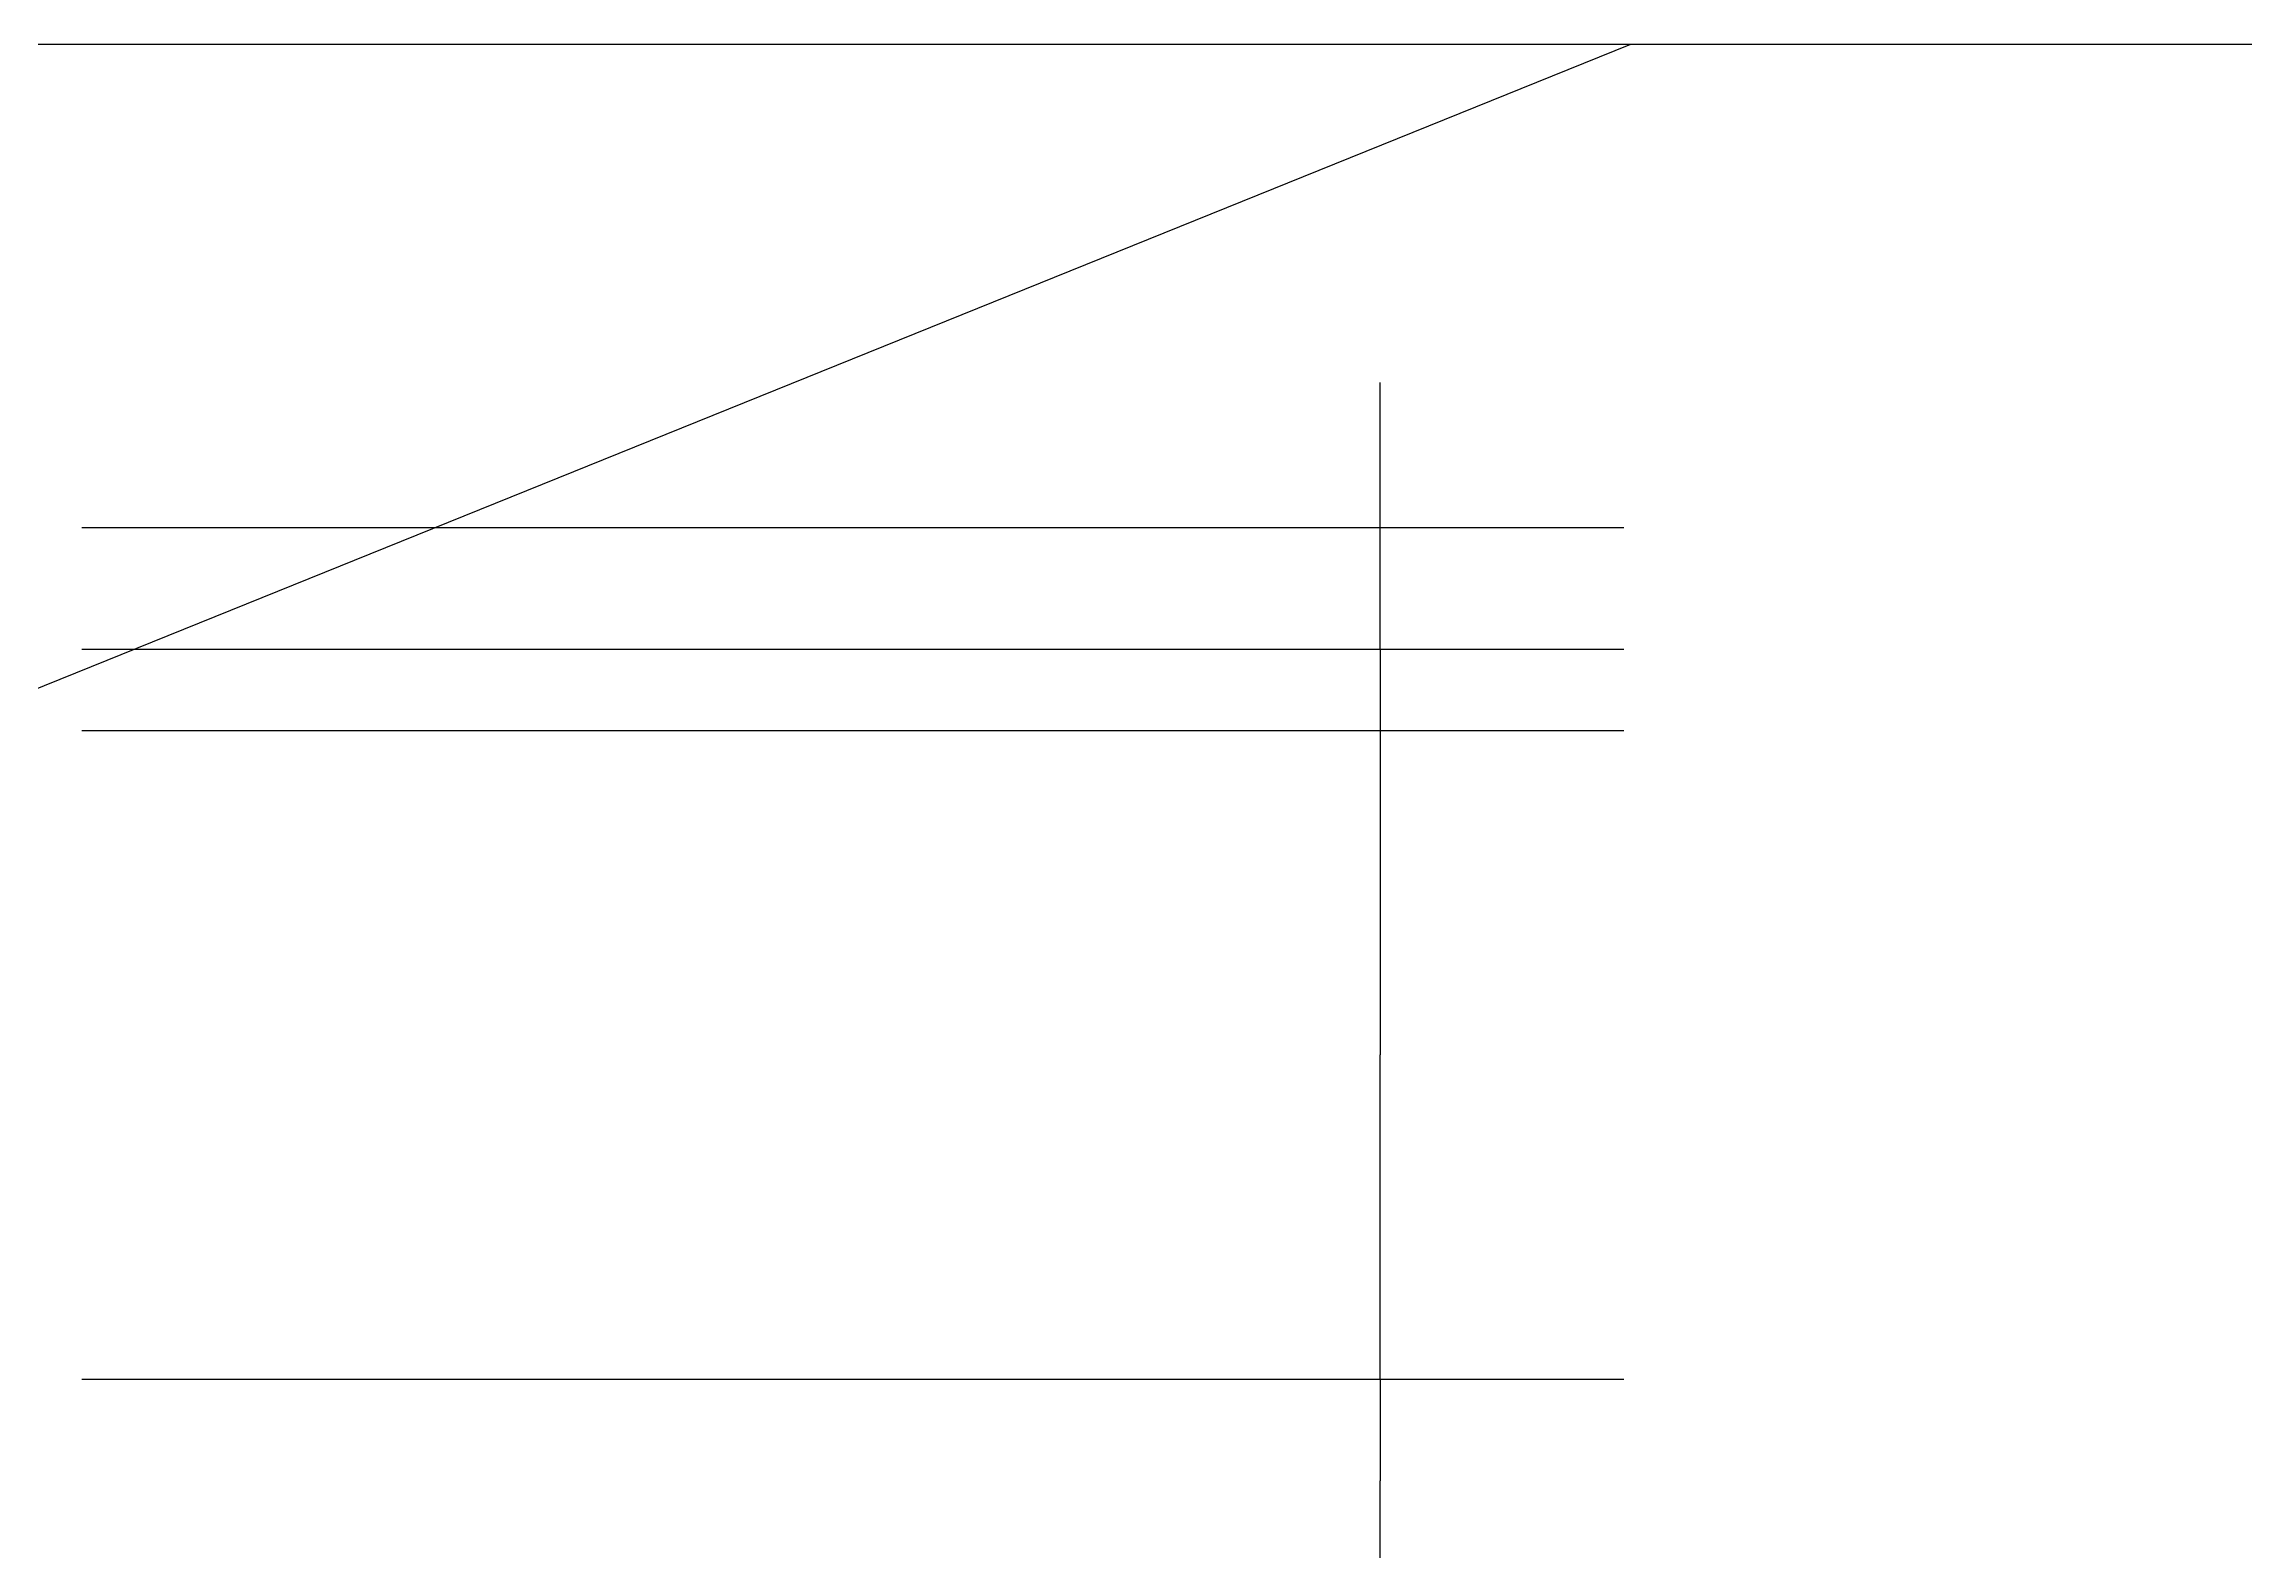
# Model space of a CAD drawing. Header units: metres. Extents: x 338339 to 1133840, y -479113 to 96125.
# Drawn here: x 398505 to 401225, y -228513 to -226654 of the extents above; entities that cross this region are included whole.
import ezdxf

# ---------------------------------------------------------------- set-up
doc = ezdxf.new("R2010")
doc.units = ezdxf.units.M
doc.layers.add('PUB_DIM', color=3, linetype='Continuous')
doc.dimstyles.get("Standard").update_dxf_attribs({"dimtxt": 2.5, "dimasz": 2.5, "dimexe": 1.25, "dimexo": 0.625, "dimtad": 1, "dimcen": 2.5, "dimazin": 3, "dimtfac": 1, "dimtmove": 0, "dimatfit": 3})

# ---------------------------------------------------------------- blocks, each defined once
blk = doc.blocks.new('*D378')
for p, q in [((400150.83, -227071.48), (400150.58, -227071.48)), ((400151.08, -227399.8), (400151.08, -227071.48)), ((400151.08, -227249.8), (400151.08, -227071.48)), ((400151.08, -227071.48), (400151.08, -227071.48)), ((400151.33, -227071.48), (400151.58, -227071.48))]:
    blk.add_line(p, q)
at = {"layer": 'Defpoints'}
for p in [(400151.08, -227071.48), (400151.08, -227249.8), (400151.08, -227399.8)]:
    blk.add_point(p, dxfattribs=at)
at = {"layer": 'PUB_DIM', "insert": (400151.08, -227070.355), "char_height": 1, "attachment_point": 5}
blk.add_mtext('15', dxfattribs=at)
blk = doc.blocks.new('*D379')
for p, q in [((400151.08, -227399.8), (400151.08, -227632.61)), ((400151.08, -227499.8), (400151.08, -227632.61)), ((400150.83, -227632.61), (400150.58, -227632.61)), ((400151.08, -227632.61), (400151.08, -227632.61)), ((400151.33, -227632.61), (400151.58, -227632.61))]:
    blk.add_line(p, q)
at = {"layer": 'Defpoints'}
for p in [(400151.08, -227399.8), (400151.08, -227499.8), (400151.08, -227632.61)]:
    blk.add_point(p, dxfattribs=at)
at = {"layer": 'PUB_DIM', "insert": (400151.08, -227631.485), "char_height": 1, "attachment_point": 5}
blk.add_mtext('10', dxfattribs=at)
blk = doc.blocks.new('*D380')
for p, q in [((400151.08, -227499.8), (400151.08, -227899.8)), ((400150.83, -227899.8), (400150.58, -227899.8)), ((400151.08, -228299.8), (400151.08, -227899.8)), ((400151.08, -227899.8), (400151.08, -227899.8)), ((400151.33, -227899.8), (400151.58, -227899.8))]:
    blk.add_line(p, q)
at = {"layer": 'Defpoints'}
for p in [(400151.08, -227499.8), (400151.08, -227899.8), (400151.08, -228299.8)]:
    blk.add_point(p, dxfattribs=at)
at = {"layer": 'PUB_DIM', "insert": (400151.08, -227898.675), "char_height": 1, "attachment_point": 5}
blk.add_mtext('80', dxfattribs=at)
blk = doc.blocks.new('*D381')
for p, q in [((400151.08, -228299.8), (400151.08, -228424.8)), ((400150.83, -228424.8), (400150.58, -228424.8)), ((400151.08, -228549.8), (400151.08, -228424.8)), ((400151.08, -228424.8), (400151.08, -228424.8)), ((400151.33, -228424.8), (400151.58, -228424.8))]:
    blk.add_line(p, q)
at = {"layer": 'Defpoints'}
for p in [(400151.08, -228299.8), (400151.08, -228424.8), (400151.08, -228549.8)]:
    blk.add_point(p, dxfattribs=at)
at = {"layer": 'PUB_DIM', "insert": (400151.08, -228423.675), "char_height": 1, "attachment_point": 5}
blk.add_mtext('25', dxfattribs=at)

msp = doc.modelspace()

# ---------------------------------------------------------------- linework, layer by layer
for p, q in [((397201.59, -227971.62), (400459.79, -226653.9)), ((397642.39, -226653.9), (401225.09, -226653.9)), ((398551.08, -227249.8), (400451.08, -227249.8)), ((398551.08, -227399.8), (400451.08, -227399.8)), ((398551.08, -227499.8), (400451.08, -227499.8)), ((398551.08, -228299.8), (400451.08, -228299.8))]:
    msp.add_line(p, q)

# ---------------------------------------------------------------- dimensions: what is measured, and where the dimension line sits
at = {"layer": 'PUB_DIM'}
for base, p1, p2, text, picture, middle in [((400151.08, -227071.48), (400151.08, -227399.8), (400151.08, -227249.8), '15', '*D378', (400151.08, -227070.355)), ((400151.08, -227632.61), (400151.08, -227499.8), (400151.08, -227399.8), '10', '*D379', (400151.08, -227631.485)), ((400151.08, -227899.8), (400151.08, -228299.8), (400151.08, -227499.8), '80', '*D380', (400151.08, -227898.675)), ((400151.08, -228424.8), (400151.08, -228549.8), (400151.08, -228299.8), '25', '*D381', (400151.08, -228423.675))]:
    dim = msp.add_linear_dim(base=base, p1=p1, p2=p2, text=text, dimstyle='Standard', dxfattribs=at)
    dim.commit()
    dim.dimension.update_dxf_attribs({"geometry": picture, "text_midpoint": middle})

doc.saveas('drawing.dxf')
